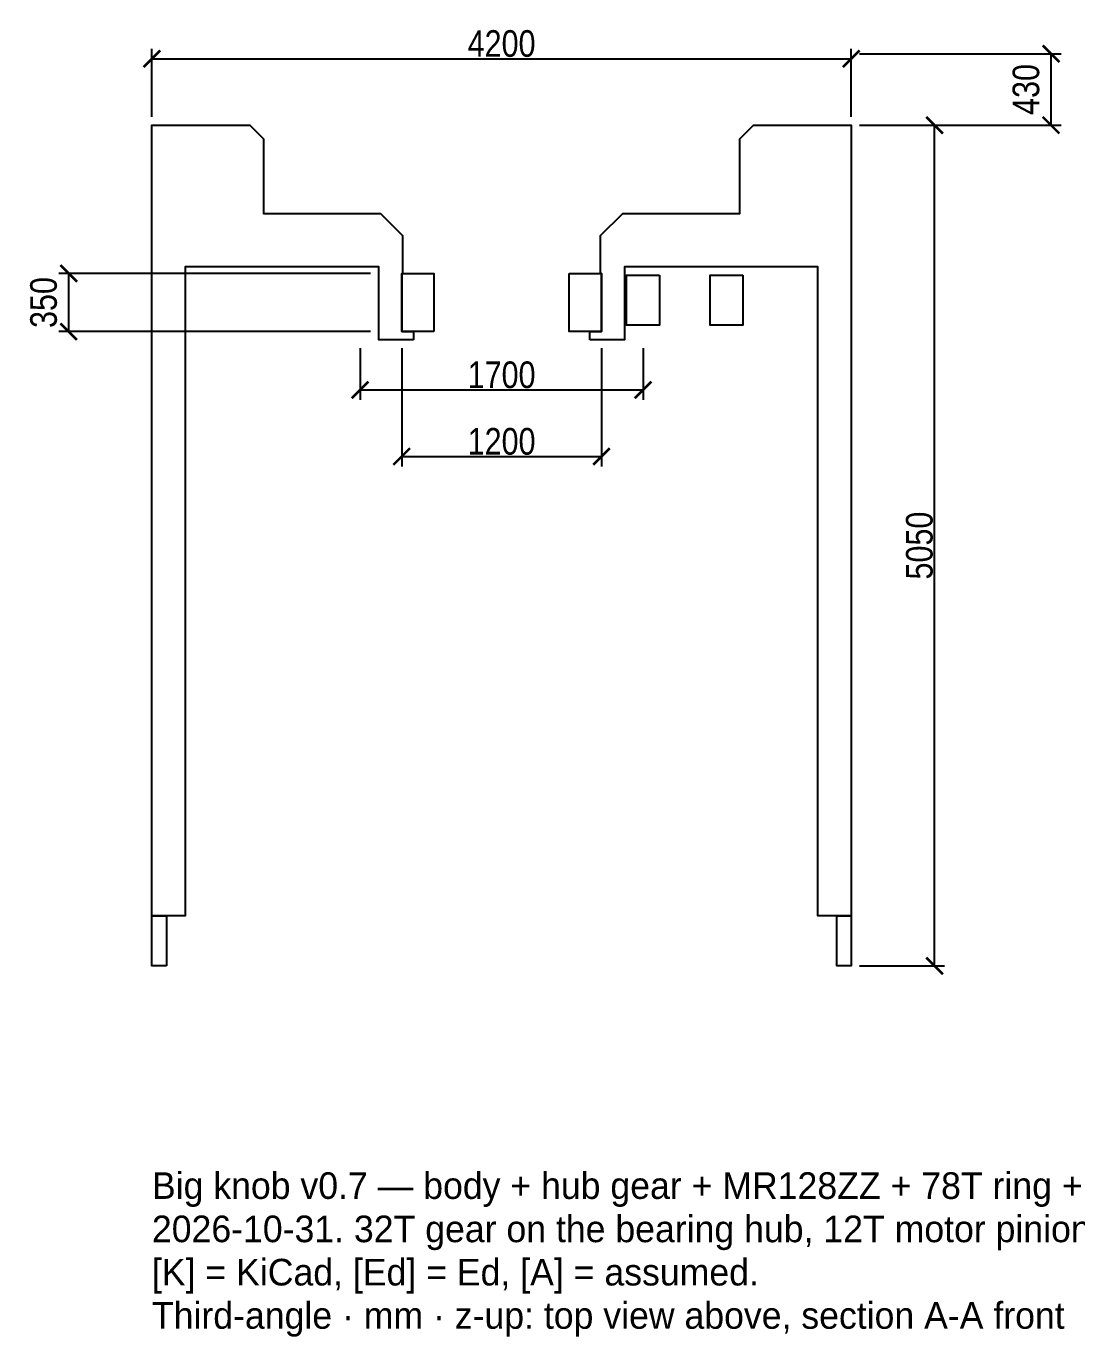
# Model space of a CAD drawing. Header units: millimetres. Extents: x -29 to 159, y -20 to 130.
# Drawn here: x -28.5 to 34.5, y -20.3 to 58.4 of the extents above; entities that cross this region are included whole.
import ezdxf

# ---------------------------------------------------------------- set-up
doc = ezdxf.new("R2010")
doc.units = ezdxf.units.MM
for name, color, linetype in [('DIMS', 3, 'CONTINUOUS'), ('TEXT', 7, 'CONTINUOUS'), ('VISIBLE', 7, 'CONTINUOUS')]:
    doc.layers.add(name, color=color, linetype=linetype)
doc.styles.add('OpenSansCondensed-Light', font='OpenSansCondensed-Light.ttf')
doc.dimstyles.new('EZDXF', dxfattribs={"dimtxt": 0.25, "dimasz": 0.175, "dimexe": 0.375, "dimexo": 0.125, "dimgap": 0.1, "dimtad": 1, "dimlfac": 100, "dimzin": 12, "dimdsep": 46, "dimtxsty": 'OpenSansCondensed-Light', "dimblk": 'ARCHTICK', "dimcen": 2.5, "dimazin": 3, "dimtfac": 0.5, "dimtmove": 2, "dimatfit": 3})

# ---------------------------------------------------------------- blocks, each defined once
blk = doc.blocks.new('_ARCHTICK')
at = {"color": 0, "linetype": 'BYBLOCK', "const_width": 0.15}
blk.add_lwpolyline([(-0.5, -0.5), (0.5, 0.5)], dxfattribs=at)

msp = doc.modelspace()

# ---------------------------------------------------------------- linework, layer by layer
at = {"layer": 'VISIBLE'}
for points in [[(-5.3, 39.6), (-7.375, 39.6), (-7.375, 44), (-19, 44), (-19, 5), (-21, 5), (-21, 52.5), (-15.12426, 52.5), (-14.3, 51.67574), (-14.3, 47.2), (-7.27426, 47.2), (-5.95, 45.87574), (-5.95, 43.6), (-6, 43.6), (-6, 40.1), (-5.3, 40.1), (-5.3, 39.6)], [(5.3, 39.6), (5.3, 40.1), (6, 40.1), (6, 43.6), (5.95, 43.6), (5.95, 45.87574), (7.27426, 47.2), (14.3, 47.2), (14.3, 51.67574), (15.12426, 52.5), (21, 52.5), (21, 5), (19, 5), (19, 44), (7.375, 44), (7.375, 39.6), (5.3, 39.6)], [(-4.06, 40.1), (-6, 40.1), (-6, 43.6), (-4.06, 43.6), (-4.06, 40.1)], [(4.06, 43.6), (6, 43.6), (6, 40.1), (4.06, 40.1), (4.06, 43.6)], [(9.475, 43.5), (9.475, 40.5), (7.50227, 40.5), (7.50227, 43.5), (9.475, 43.5)], [(14.49773, 43.5), (14.49773, 40.5), (12.525, 40.5), (12.525, 43.5), (14.49773, 43.5)], [(-20.12428, 2), (-21, 2), (-21, 5), (-20.12428, 5), (-20.12428, 2)], [(20.12428, 5), (21, 5), (21, 2), (20.12428, 2), (20.12428, 5)]]:
    msp.add_lwpolyline(points, dxfattribs=at)

# ---------------------------------------------------------------- texts
at = {"layer": 'TEXT'}
for s, p in [('Big knob v0.7 — body + hub gear + MR128ZZ + 78T ring + pinion', (-21, -12)), ('2026-10-31. 32T gear on the bearing hub, 12T motor pinion at 11.0; OD Ø42, 78T bottom ring.', (-21, -14.6)), ('[K] = KiCad, [Ed] = Ed, [A] = assumed.', (-21, -17.2)), ('Third-angle · mm · z-up: top view above, section A-A front', (-21, -19.8))]:
    msp.add_text(s, height=1.6, dxfattribs=at).set_placement(p)

# ---------------------------------------------------------------- dimensions: what is measured, and where the dimension line sits
at = {"layer": 'DIMS'}
for base, p1, p2 in [((-21, 56.5), (-21, 52.5), (21, 52.5)), ((-8.5, 36.6), (-8.5, 39.6), (8.5, 39.6)), ((-6, 32.6), (-6, 39.6), (6, 39.6))]:
    msp.add_linear_dim(base=base, p1=p1, p2=p2, dimstyle='EZDXF', override={"dimtxt": 1.6, "dimasz": 1, "dimexe": 0.6, "dimexo": 0.5, "dimdec": 2}, dxfattribs=at).render()
for base, p1, p2 in [((33, 52.5), (21, 52.5), (21, 56.8)), ((26, 2), (21, 2), (21, 52.5)), ((-26, 40.1), (-7.375, 40.1), (-7.375, 43.6))]:
    msp.add_linear_dim(base=base, p1=p1, p2=p2, angle=90, dimstyle='EZDXF', override={"dimtxt": 1.6, "dimasz": 1, "dimexe": 0.6, "dimexo": 0.5, "dimdec": 2}, dxfattribs=at).render()

doc.saveas('drawing.dxf')
